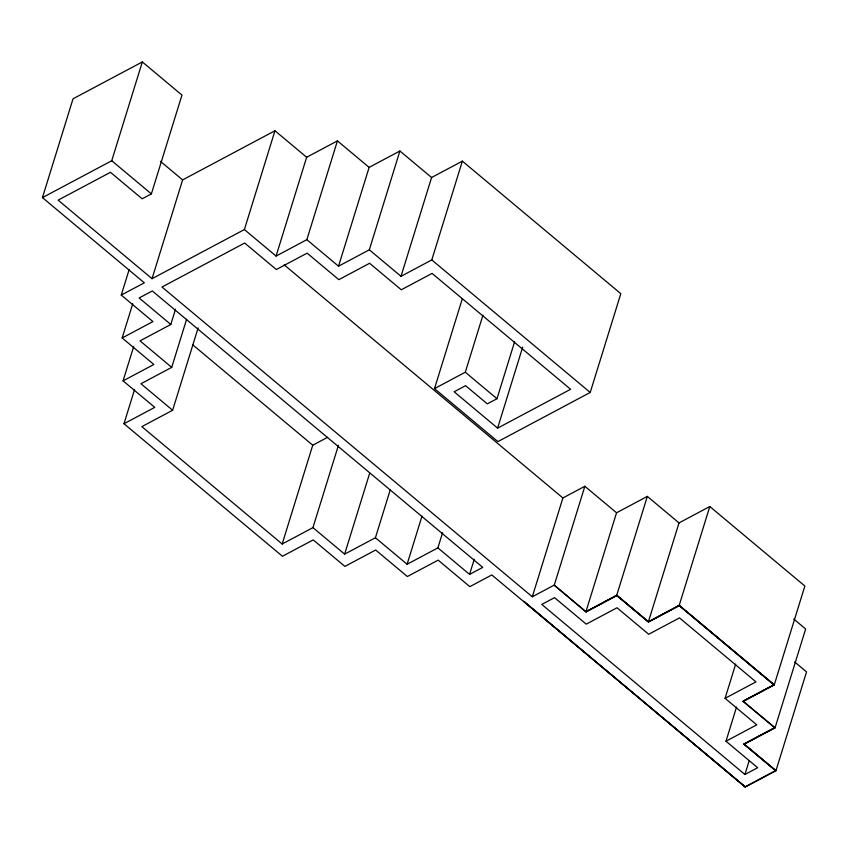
<?xml version="1.0" encoding="UTF-8"?>
<svg xmlns="http://www.w3.org/2000/svg" width="849" height="849" viewBox="0 0 849 849"><rect width="100%" height="100%" fill="white"/><g stroke="black" fill="none" stroke-linecap="round" stroke-linejoin="round"><path stroke-width="1.27" d="M745.178 786.705L491.815 574.953L469.826 586.648L438.148 560.138L407.361 576.524L375.672 550.014L344.896 566.4L313.207 539.89L282.43 556.275L123.986 423.736L154.762 407.361L123.073 380.851L153.86 364.476L122.171 337.966L152.947 321.591L121.258 295.081L144.319 282.813L42.45 197.605L73.035 98.802L142.324 61.935L181.962 95.088L151.377 193.89L142.144 198.804L110.455 172.294L58.125 200.141L152.045 278.695L244.385 229.559L274.959 130.757L306.648 157.267L276.074 256.069L244.385 229.559M42.45 197.605L111.739 160.737L142.324 61.935M121.258 295.081L129.101 269.749M122.171 337.966L132.752 303.772M152.045 278.695L182.62 179.903L274.959 130.757M123.073 380.851L133.664 346.657M123.986 423.736L134.566 389.542M338.433 445.301L312.941 527.632L282.165 544.007L141.847 426.633L172.623 410.258L140.934 383.748L171.721 367.362L140.032 340.863L170.808 324.477L175.51 309.28M171.721 367.362L186.621 319.235M172.623 410.258L198.114 327.926M306.85 239.683L337.435 140.881L369.124 167.391L338.539 266.193L306.85 239.683L276.074 256.069M369.315 249.808L399.9 151.005L431.589 177.515L401.004 276.318L369.315 249.808L338.539 266.193M282.165 544.007L312.75 445.205L327.565 437.32M401.004 276.318L431.791 259.932L462.365 161.14L620.81 293.669L590.225 392.461L497.885 441.607L434.508 388.598L462.344 298.657M312.941 527.632L344.63 554.132L369.729 473.073M344.63 554.132L375.417 537.757L390.317 489.618M434.508 388.598L465.294 372.212L482.932 315.212M375.417 537.757L407.106 564.256L422.006 516.128M407.106 564.256L437.882 547.881L442.584 532.684M585.969 611.577L616.554 512.785L584.865 486.275L554.28 585.078L532.302 596.773L161.989 287.026L244.671 243.026L276.349 269.536L307.136 253.151L338.825 279.661L369.602 263.275L401.29 289.785L432.067 273.399L570.613 389.288L497.599 428.14L454.13 391.771L465.57 385.679L487.315 403.859L496.983 398.722L514.621 341.723M497.599 428.14L522.697 347.071M437.882 547.881L469.571 574.391L474.273 559.183M532.302 596.773L562.887 497.97L584.865 486.275M616.745 595.202L647.331 496.4L679.02 522.91L648.434 621.701L616.745 595.202L585.969 611.704L554.28 585.078M648.434 621.701L679.221 605.326L709.796 506.524L804.863 586.043L774.277 684.846L743.374 701.295M725.067 698.324L755.981 681.874L679.487 617.892L648.7 634.267L617.011 607.767L586.235 624.142L554.546 597.643L541.789 604.424L744.923 774.5L757.669 767.719L725.98 741.219L756.756 724.834L725.067 698.324L735.659 664.13M725.98 741.219L736.561 707.015M744.923 774.5L749.243 760.566M523.759 601.315L745.189 787.065L775.965 770.69L744.276 744.18L775.063 727.805L805.637 629.003L793.762 619.059M775.965 770.69L806.55 671.888L794.664 661.944M306.648 157.267L337.435 140.881M369.124 167.391L399.9 151.005M431.589 177.515L462.365 161.14M469.571 574.391L482.752 567.376L152.3 290.963L139.119 297.978L170.808 324.477M616.554 512.785L647.331 496.4M523.939 601.463L745.189 786.949M679.02 522.91L709.796 506.524M585.969 611.821L616.756 595.446M773.927 684.782L742.833 701.21L774.702 727.742M774.521 727.71L743.745 744.095L775.615 770.627L745.178 786.821M743.926 744.127L774.882 727.773M431.791 259.932L590.225 392.461M465.294 372.212L496.983 398.722M160.408 161.321L182.62 179.903M284.139 264.814L562.887 497.97M679.221 605.326L774.277 684.846M773.747 684.761L679.221 605.687L648.445 622.073L616.756 595.563L585.98 611.949L554.28 585.322M111.739 160.737L151.377 193.89M616.745 595.319L648.445 621.946L679.221 605.443L774.108 684.814L743.193 701.263L775.063 727.805M744.095 744.149L775.784 770.659M192.765 344.843L312.75 445.205"/></g></svg>
